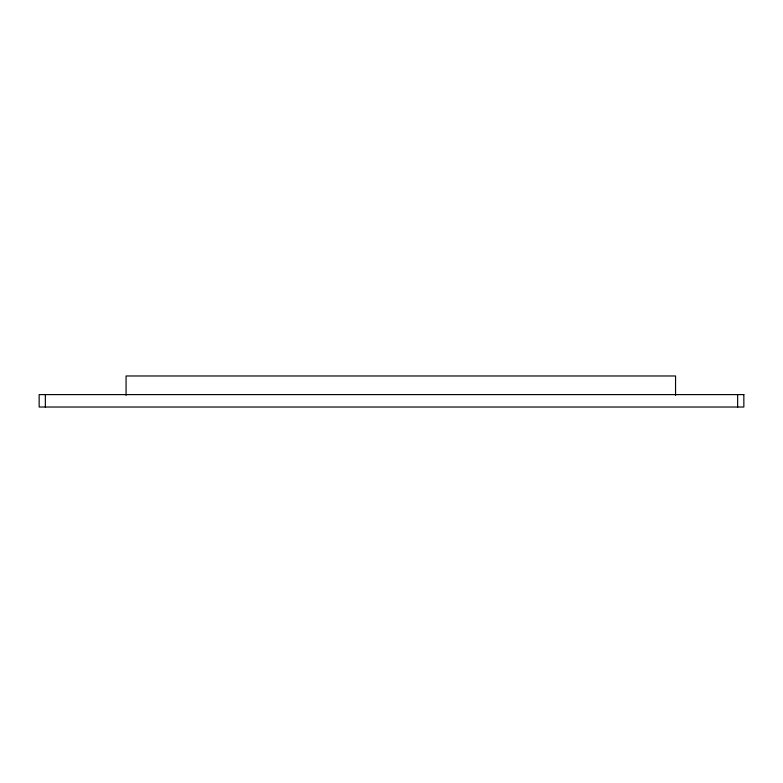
<?xml version="1.0" encoding="UTF-8"?>
<svg xmlns="http://www.w3.org/2000/svg" width="783" height="783" viewBox="0 0 783 783"><rect width="100%" height="100%" fill="white"/><g stroke="black" fill="none" stroke-linecap="round" stroke-linejoin="round"><path stroke-width="1.17" d="M737.645 394.603L737.645 407.023M675.553 395.376L675.553 375.977L126.073 375.977L126.073 395.376M45.355 394.603L45.355 407.023M743.85 394.603L39.15 394.603L39.15 407.023L743.85 407.023L743.85 394.603"/></g></svg>
